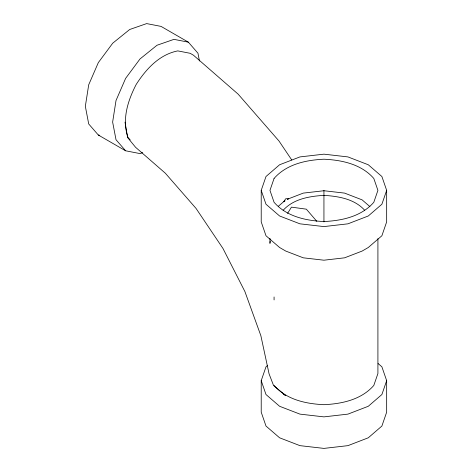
<?xml version="1.0" encoding="UTF-8"?>
<svg xmlns="http://www.w3.org/2000/svg" width="472" height="472" viewBox="0 0 472 472"><rect width="100%" height="100%" fill="white"/><g stroke="black" fill="none" stroke-linecap="round" stroke-linejoin="round"><path stroke-width="0.71" d="M270.196 241.216L269.966 243.369L269.966 238.354M261.217 190.375L265.99 176.516L279.589 164.769L299.938 156.916L323.939 154.161L347.941 156.916L368.29 164.769L381.889 176.516L386.662 190.375L386.662 221.893L381.889 235.752L368.29 247.499L362.107 251.075L344.595 257.824L323.939 260.202L303.284 257.824L285.772 251.075L279.589 247.499L265.99 235.752L261.217 221.893L261.217 190.375L265.99 204.234L279.589 215.981L299.938 223.828L323.939 226.584L347.941 223.828L368.29 215.981L381.889 204.234L386.662 190.375M378.084 363.517L381.889 366.809L386.662 380.668L386.662 412.186L381.889 426.045L368.29 437.792L347.941 445.645L323.939 448.4L299.938 445.645L279.589 437.792L265.99 426.045L261.217 412.186L261.217 380.668L265.99 366.809L267.624 365.399M386.662 380.668L381.889 394.527L368.29 406.274L347.941 414.121L323.939 416.876L299.938 414.121L279.589 406.274L265.99 394.527L261.217 380.668M287.601 213.385L291.442 207.137L306.352 209.173L316.812 221.333M278.403 206.229L284.799 200.706M283.141 210.305C293.419 198.913 309.349 196.275 323.939 195.361C338.53 196.275 354.46 198.913 364.738 210.305M285.041 200.842L283.82 201.55L285.772 198.706L288.699 198.73L287.477 199.438M287.531 199.184L303.284 193.107L323.939 190.735L344.595 193.107L362.107 199.862L369.906 206.6M142.727 152.645L140.013 153.589L125.623 150.792L98.329 135.033L88.712 123.971L85.338 106.318L88.712 84.771L98.329 62.605L112.714 43.2L129.688 29.5L146.662 23.6L161.052 26.397L188.346 42.155L197.963 53.218L199.45 60.982M188.346 42.155L173.962 39.359L156.987 45.259L140.013 58.959L125.623 78.37L116.012 100.53L112.637 122.077L116.012 139.73L125.623 150.792M98.329 135.033L99.769 135.311M283.436 394.144L285.772 395.695L273.548 385.488L269.081 373.883L260.868 335.722L244.885 291.513L222.967 248.467L196.063 208.453L165.347 173.224L135.564 147.276L127.664 137.623L124.997 122.112M274.073 385.453C286.557 399.695 305.803 403.837 323.939 404.687C342.076 403.837 361.328 399.695 373.806 385.453L377.913 373.523L377.913 238.62M130.207 139.913L127.912 137.269C121.817 119.333 127.847 100.595 136.184 84.464C145.99 69.177 159.2 54.581 177.779 50.893L190.157 53.301L193.42 55.183L238.124 94.129L278.993 141.01L291.749 159.978M323.939 190.375L323.939 221.893M274.073 296.971L274.073 299.921M274.073 178.451L269.966 190.375L274.073 202.299C286.557 216.542 305.803 220.689 323.939 221.539C342.076 220.689 361.328 216.542 373.806 202.299L377.913 190.375L373.806 178.451C361.328 164.203 342.076 160.061 323.939 159.212C305.803 160.061 286.557 164.203 274.073 178.451"/></g></svg>
